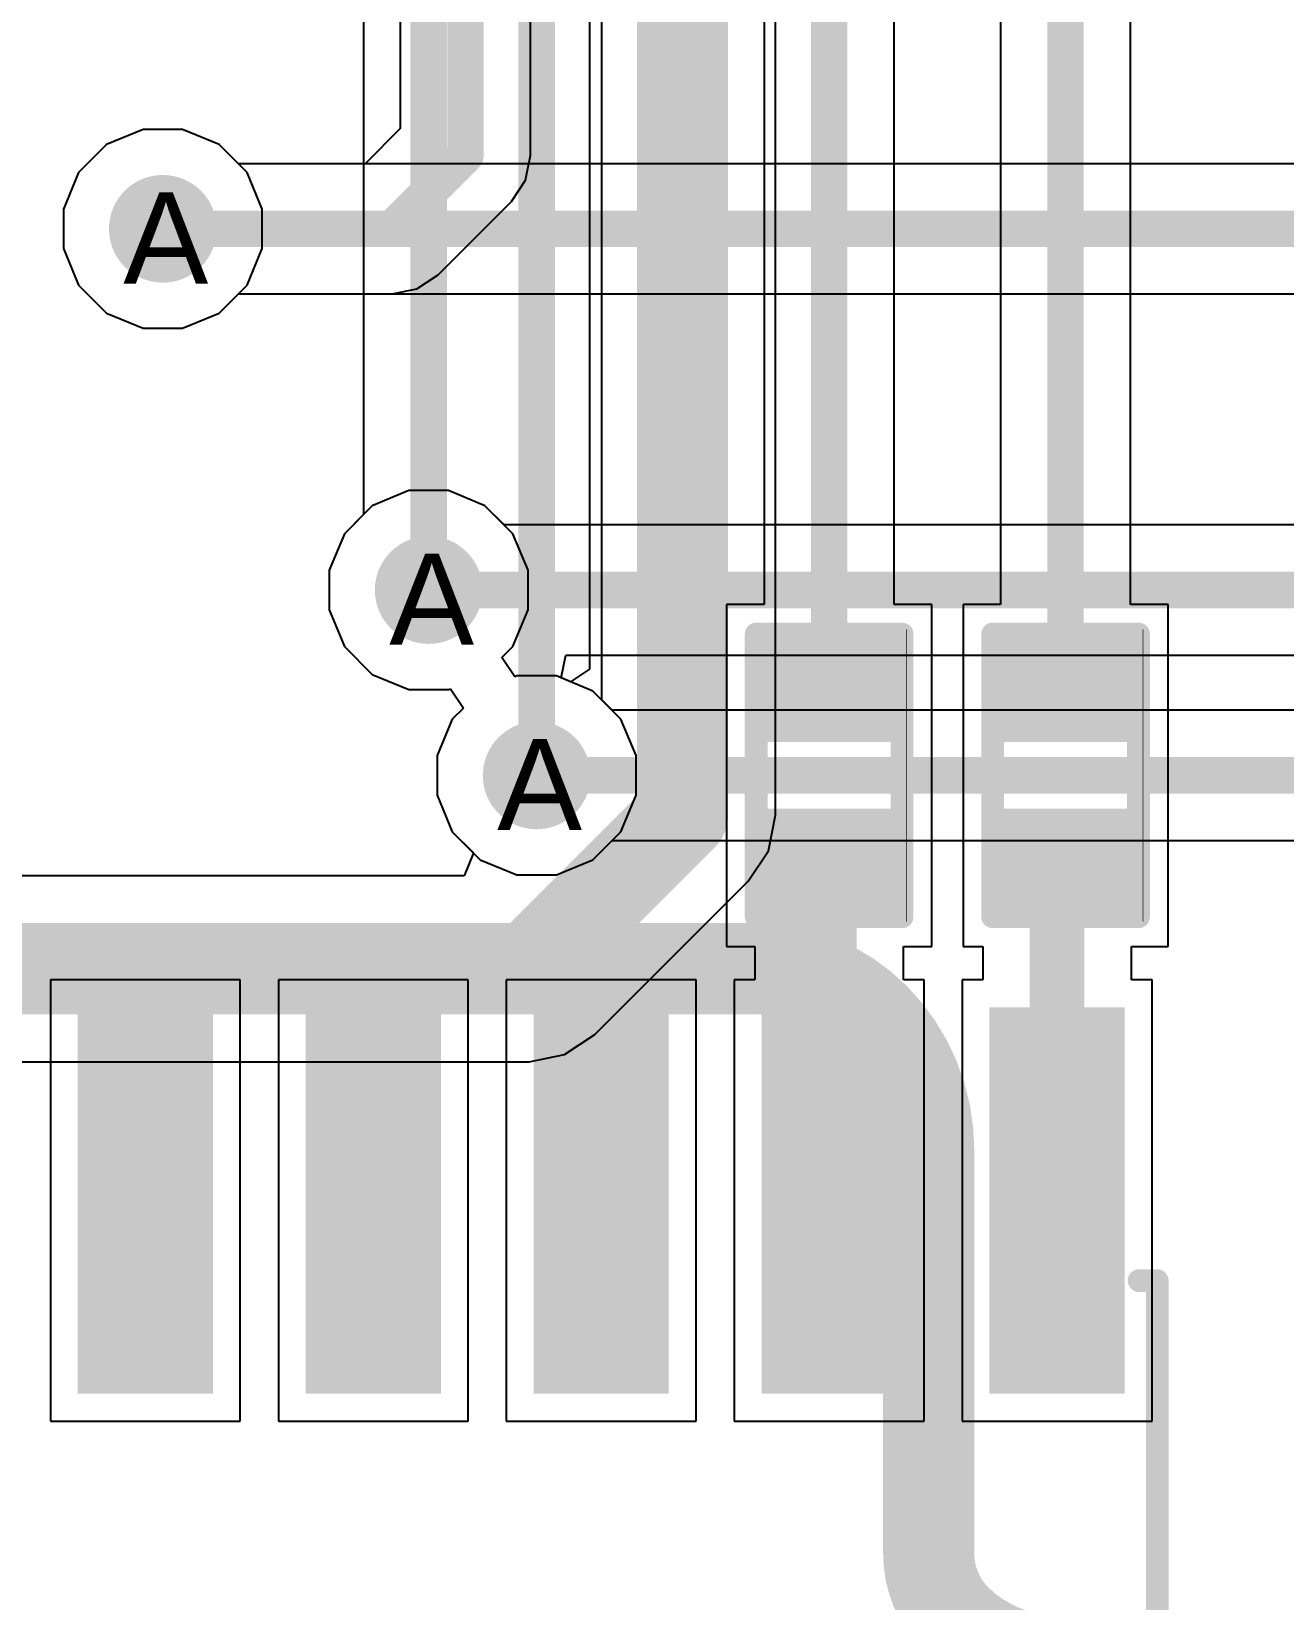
# Model space of a CAD drawing. Header units: inches. Extents: x 0 to 208, y 0 to 213.
# Drawn here: x 4.4742 to 4.7491, y 0.5521 to 0.8963 of the extents above; entities that cross this region are included whole.
import ezdxf

# ---------------------------------------------------------------- set-up
doc = ezdxf.new("R2010")
doc.units = ezdxf.units.IN
doc.header["$MEASUREMENT"] = 0
for name, color, linetype in [('Bottom Layer', 5, 'Continuous'), ('Drill Drawing', 1, 'Continuous'), ('L2_GND1', 16, 'Continuous'), ('L3_SIG1', 76, 'Continuous'), ('L4_PWR', 90, 'Continuous'), ('L5_GND2', 156, 'Continuous'), ('L6_SIG2', 130, 'Continuous'), ('L7_GND3', 216, 'Continuous'), ('Top Layer', 1, 'Continuous'), ('Top Overlay', 2, 'Continuous'), ('Top Paste', 8, 'Continuous'), ('Top Solder', 216, 'Continuous'), ('Via Holes', 16, 'Continuous')]:
    doc.layers.add(name, color=color, linetype=linetype)
doc.styles.add('Arial', font='', dxfattribs={"height": 0.2})
doc.styles.get('Arial').set_extended_font_data('Arial')

# ---------------------------------------------------------------- blocks, each defined once
blk = doc.blocks.new('SOIC_16_400')
at = {"layer": 'Top Layer'}
for points in [[(-0.13327, 0.18583), (-0.0565, 0.18583), (-0.0565, 0.16417), (-0.13327, 0.16417)], [(0.0565, 0.18583), (0.13327, 0.18583), (0.13327, 0.16417), (0.0565, 0.16417)], [(-0.13327, 0.13583), (-0.0565, 0.13583), (-0.0565, 0.11417), (-0.13327, 0.11417)], [(0.0565, 0.13583), (0.13327, 0.13583), (0.13327, 0.11417), (0.0565, 0.11417)], [(-0.13327, 0.08583), (-0.0565, 0.08583), (-0.0565, 0.06417), (-0.13327, 0.06417)], [(0.0565, 0.08583), (0.13327, 0.08583), (0.13327, 0.06417), (0.0565, 0.06417)], [(-0.13327, 0.03583), (-0.0565, 0.03583), (-0.0565, 0.01417), (-0.13327, 0.01417)], [(0.0565, 0.03583), (0.13327, 0.03583), (0.13327, 0.01417), (0.0565, 0.01417)], [(-0.13327, -0.01417), (-0.0565, -0.01417), (-0.0565, -0.03583), (-0.13327, -0.03583)], [(0.0565, -0.01417), (0.13327, -0.01417), (0.13327, -0.03583), (0.0565, -0.03583)], [(-0.13327, -0.06417), (-0.0565, -0.06417), (-0.0565, -0.08583), (-0.13327, -0.08583)], [(0.0565, -0.06417), (0.13327, -0.06417), (0.13327, -0.08583), (0.0565, -0.08583)], [(-0.13327, -0.11417), (-0.0565, -0.11417), (-0.0565, -0.13583), (-0.13327, -0.13583)], [(0.0565, -0.11417), (0.13327, -0.11417), (0.13327, -0.13583), (0.0565, -0.13583)], [(-0.13327, -0.16417), (-0.0565, -0.16417), (-0.0565, -0.18583), (-0.13327, -0.18583)], [(0.0565, -0.16417), (0.13327, -0.16417), (0.13327, -0.18583), (0.0565, -0.18583)]]:
    blk.add_hatch(color=1, dxfattribs=at).paths.add_polyline_path(points)
at = {"layer": 'Top Overlay'}
blk.add_hatch(color=2, dxfattribs=at).paths.add_polyline_path([(-0.05191, 0.16496), (-0.04091, 0.16496), (-0.04091, 0.18296), (-0.05191, 0.18296)])
at = {"layer": 'Top Paste'}
for points in [[(-0.13327, 0.18583), (-0.0565, 0.18583), (-0.0565, 0.16417), (-0.13327, 0.16417)], [(0.0565, 0.18583), (0.13327, 0.18583), (0.13327, 0.16417), (0.0565, 0.16417)], [(-0.13327, 0.13583), (-0.0565, 0.13583), (-0.0565, 0.11417), (-0.13327, 0.11417)], [(0.0565, 0.13583), (0.13327, 0.13583), (0.13327, 0.11417), (0.0565, 0.11417)], [(-0.13327, 0.08583), (-0.0565, 0.08583), (-0.0565, 0.06417), (-0.13327, 0.06417)], [(0.0565, 0.08583), (0.13327, 0.08583), (0.13327, 0.06417), (0.0565, 0.06417)], [(-0.13327, 0.03583), (-0.0565, 0.03583), (-0.0565, 0.01417), (-0.13327, 0.01417)], [(0.0565, 0.03583), (0.13327, 0.03583), (0.13327, 0.01417), (0.0565, 0.01417)], [(-0.13327, -0.01417), (-0.0565, -0.01417), (-0.0565, -0.03583), (-0.13327, -0.03583)], [(0.0565, -0.01417), (0.13327, -0.01417), (0.13327, -0.03583), (0.0565, -0.03583)], [(-0.13327, -0.06417), (-0.0565, -0.06417), (-0.0565, -0.08583), (-0.13327, -0.08583)], [(0.0565, -0.06417), (0.13327, -0.06417), (0.13327, -0.08583), (0.0565, -0.08583)], [(-0.13327, -0.11417), (-0.0565, -0.11417), (-0.0565, -0.13583), (-0.13327, -0.13583)], [(0.0565, -0.11417), (0.13327, -0.11417), (0.13327, -0.13583), (0.0565, -0.13583)], [(-0.13327, -0.16417), (-0.0565, -0.16417), (-0.0565, -0.18583), (-0.13327, -0.18583)], [(0.0565, -0.16417), (0.13327, -0.16417), (0.13327, -0.18583), (0.0565, -0.18583)]]:
    blk.add_hatch(color=8, dxfattribs=at).paths.add_polyline_path(points)
at = {"layer": 'Top Solder'}
for points in [[(-0.13727, 0.18983), (-0.0525, 0.18983), (-0.0525, 0.16017), (-0.13727, 0.16017)], [(0.0525, 0.18983), (0.13727, 0.18983), (0.13727, 0.16017), (0.0525, 0.16017)], [(-0.13727, 0.13983), (-0.0525, 0.13983), (-0.0525, 0.11017), (-0.13727, 0.11017)], [(0.0525, 0.13983), (0.13727, 0.13983), (0.13727, 0.11017), (0.0525, 0.11017)], [(-0.13727, 0.08983), (-0.0525, 0.08983), (-0.0525, 0.06017), (-0.13727, 0.06017)], [(0.0525, 0.08983), (0.13727, 0.08983), (0.13727, 0.06017), (0.0525, 0.06017)], [(-0.13727, 0.03983), (-0.0525, 0.03983), (-0.0525, 0.01017), (-0.13727, 0.01017)], [(0.0525, 0.03983), (0.13727, 0.03983), (0.13727, 0.01017), (0.0525, 0.01017)], [(-0.13727, -0.01017), (-0.0525, -0.01017), (-0.0525, -0.03983), (-0.13727, -0.03983)], [(0.0525, -0.01017), (0.13727, -0.01017), (0.13727, -0.03983), (0.0525, -0.03983)], [(-0.13727, -0.06017), (-0.0525, -0.06017), (-0.0525, -0.08983), (-0.13727, -0.08983)], [(0.0525, -0.06017), (0.13727, -0.06017), (0.13727, -0.08983), (0.0525, -0.08983)], [(-0.13727, -0.11017), (-0.0525, -0.11017), (-0.0525, -0.13983), (-0.13727, -0.13983)], [(0.0525, -0.11017), (0.13727, -0.11017), (0.13727, -0.13983), (0.0525, -0.13983)], [(-0.13727, -0.16017), (-0.0525, -0.16017), (-0.0525, -0.18983), (-0.13727, -0.18983)], [(0.0525, -0.16017), (0.13727, -0.16017), (0.13727, -0.18983), (0.0525, -0.18983)]]:
    blk.add_hatch(color=216, dxfattribs=at).paths.add_polyline_path(points)
at = {"layer": 'Top Overlay'}
for points in [[(-0.08188, 0.197, 0.005, 0.005, 0), (-0.08188, 0.193, 0.005, 0.005, 0)], [(-0.08188, 0.197, 0.005, 0.005, 0), (0.07712, 0.197, 0.005, 0.005, 0)], [(0.07731, 0.19694, 0.005, 0.005, 0), (0.07731, 0.193, 0.005, 0.005, 0)], [(-0.14588, 0.181, 0.00787, 0.00787, 0), (-0.14088, 0.176, 0.00787, 0.00787, 0)], [(-0.14588, 0.181, 0.00787, 0.00787, 0), (-0.14588, 0.171, 0.00787, 0.00787, 0)], [(-0.14088, 0.176, 0.00787, 0.00787, 0), (-0.14588, 0.171, 0.00787, 0.00787, 0)], [(-0.08188, -0.193, 0.005, 0.005, 0), (-0.08188, -0.197, 0.005, 0.005, 0)], [(0.07731, -0.193, 0.005, 0.005, 0), (0.07731, -0.19694, 0.005, 0.005, 0)], [(-0.08188, -0.197, 0.005, 0.005, 0), (0.07712, -0.197, 0.005, 0.005, 0)]]:
    blk.add_lwpolyline(points, format="xyseb", dxfattribs=at)
for points in [[(-0.08313, 0.197, 0.0025, 0.0025, 1), (-0.08063, 0.197, 0.0025, 0.0025, 1)], [(-0.08313, 0.197, 0.0025, 0.0025, 1), (-0.08063, 0.197, 0.0025, 0.0025, 1)], [(0.07587, 0.197, 0.0025, 0.0025, 1), (0.07837, 0.197, 0.0025, 0.0025, 1)], [(0.07606, 0.19694, 0.0025, 0.0025, 1), (0.07856, 0.19694, 0.0025, 0.0025, 1)], [(-0.08313, 0.193, 0.0025, 0.0025, 1), (-0.08063, 0.193, 0.0025, 0.0025, 1)], [(0.07606, 0.193, 0.0025, 0.0025, 1), (0.07856, 0.193, 0.0025, 0.0025, 1)], [(-0.14785, 0.181, 0.00394, 0.00394, 1), (-0.14391, 0.181, 0.00394, 0.00394, 1)], [(-0.14785, 0.181, 0.00394, 0.00394, 1), (-0.14391, 0.181, 0.00394, 0.00394, 1)], [(-0.14285, 0.176, 0.00394, 0.00394, 1), (-0.13891, 0.176, 0.00394, 0.00394, 1)], [(-0.14285, 0.176, 0.00394, 0.00394, 1), (-0.13891, 0.176, 0.00394, 0.00394, 1)], [(-0.14785, 0.171, 0.00394, 0.00394, 1), (-0.14391, 0.171, 0.00394, 0.00394, 1)], [(-0.14785, 0.171, 0.00394, 0.00394, 1), (-0.14391, 0.171, 0.00394, 0.00394, 1)], [(-0.08313, -0.193, 0.0025, 0.0025, 1), (-0.08063, -0.193, 0.0025, 0.0025, 1)], [(0.07606, -0.193, 0.0025, 0.0025, 1), (0.07856, -0.193, 0.0025, 0.0025, 1)], [(-0.08313, -0.197, 0.0025, 0.0025, 1), (-0.08063, -0.197, 0.0025, 0.0025, 1)], [(-0.08313, -0.197, 0.0025, 0.0025, 1), (-0.08063, -0.197, 0.0025, 0.0025, 1)], [(0.07587, -0.197, 0.0025, 0.0025, 1), (0.07837, -0.197, 0.0025, 0.0025, 1)], [(0.07606, -0.19694, 0.0025, 0.0025, 1), (0.07856, -0.19694, 0.0025, 0.0025, 1)]]:
    blk.add_lwpolyline(points, format="xyseb", close=True, dxfattribs=at)
blk = doc.blocks.new('RES_0402_488')
at = {"layer": 'Top Layer'}
for points in [[(-0.0275, -0.0125), (-0.0275, 0.0125), (-0.0095, 0.0125), (-0.0095, -0.0125)], [(0.0095, -0.0125), (0.0095, 0.0125), (0.0275, 0.0125), (0.0275, -0.0125)]]:
    blk.add_hatch(color=1, dxfattribs=at).paths.add_polyline_path(points)
at = {"layer": 'Top Paste'}
for points in [[(-0.0275, -0.0125), (-0.0275, 0.0125), (-0.0095, 0.0125), (-0.0095, -0.0125)], [(0.0095, -0.0125), (0.0095, 0.0125), (0.0275, 0.0125), (0.0275, -0.0125)]]:
    blk.add_hatch(color=8, dxfattribs=at).paths.add_polyline_path(points)
at = {"layer": 'Top Solder'}
for points in [[(-0.02966, -0.01467), (-0.02966, 0.01466), (-0.00733, 0.01466), (-0.00733, -0.01467)], [(0.00734, -0.01467), (0.00734, 0.01466), (0.02967, 0.01466), (0.02967, -0.01467)]]:
    blk.add_hatch(color=216, dxfattribs=at).paths.add_polyline_path(points)
at = {"layer": 'Top Overlay'}
for points in [[(-0.031, 0.016, 0.005, 0.005, 0), (0.031, 0.016, 0.005, 0.005, 0)], [(-0.031, 0.016, 0.005, 0.005, 0), (-0.031, -0.016, 0.005, 0.005, 0)], [(0.031, 0.016, 0.005, 0.005, 0), (0.031, -0.016, 0.005, 0.005, 0)], [(-0.031, -0.016, 0.005, 0.005, 0), (0.031, -0.016, 0.005, 0.005, 0)], [(-0.032, -0.017, 0.000127, 0.000127, 0), (0.032, -0.017, 0.000127, 0.000127, 0)]]:
    blk.add_lwpolyline(points, format="xyseb", dxfattribs=at)
for points in [[(-0.03225, 0.016, 0.0025, 0.0025, 1), (-0.02975, 0.016, 0.0025, 0.0025, 1)], [(-0.03225, 0.016, 0.0025, 0.0025, 1), (-0.02975, 0.016, 0.0025, 0.0025, 1)], [(0.02975, 0.016, 0.0025, 0.0025, 1), (0.03225, 0.016, 0.0025, 0.0025, 1)], [(0.02975, 0.016, 0.0025, 0.0025, 1), (0.03225, 0.016, 0.0025, 0.0025, 1)], [(-0.03225, -0.016, 0.0025, 0.0025, 1), (-0.02975, -0.016, 0.0025, 0.0025, 1)], [(-0.03225, -0.016, 0.0025, 0.0025, 1), (-0.02975, -0.016, 0.0025, 0.0025, 1)], [(0.02975, -0.016, 0.0025, 0.0025, 1), (0.03225, -0.016, 0.0025, 0.0025, 1)], [(0.02975, -0.016, 0.0025, 0.0025, 1), (0.03225, -0.016, 0.0025, 0.0025, 1)], [(-0.03203, -0.017, 0.0000635, 0.0000635, 1), (-0.03197, -0.017, 0.0000635, 0.0000635, 1)], [(0.03197, -0.017, 0.0000635, 0.0000635, 1), (0.03203, -0.017, 0.0000635, 0.0000635, 1)]]:
    blk.add_lwpolyline(points, format="xyseb", close=True, dxfattribs=at)
blk = doc.blocks.new('RES_0402_490')
at = {"layer": 'Top Layer'}
for points in [[(-0.0275, -0.0125), (-0.0275, 0.0125), (-0.0095, 0.0125), (-0.0095, -0.0125)], [(0.0095, -0.0125), (0.0095, 0.0125), (0.0275, 0.0125), (0.0275, -0.0125)]]:
    blk.add_hatch(color=1, dxfattribs=at).paths.add_polyline_path(points)
at = {"layer": 'Top Paste'}
for points in [[(-0.0275, -0.0125), (-0.0275, 0.0125), (-0.0095, 0.0125), (-0.0095, -0.0125)], [(0.0095, -0.0125), (0.0095, 0.0125), (0.0275, 0.0125), (0.0275, -0.0125)]]:
    blk.add_hatch(color=8, dxfattribs=at).paths.add_polyline_path(points)
at = {"layer": 'Top Solder'}
for points in [[(-0.02966, -0.01467), (-0.02966, 0.01467), (-0.00733, 0.01467), (-0.00733, -0.01467)], [(0.00734, -0.01467), (0.00734, 0.01467), (0.02967, 0.01467), (0.02967, -0.01467)]]:
    blk.add_hatch(color=216, dxfattribs=at).paths.add_polyline_path(points)
at = {"layer": 'Top Overlay'}
for points in [[(-0.031, 0.016, 0.005, 0.005, 0), (0.031, 0.016, 0.005, 0.005, 0)], [(-0.031, 0.016, 0.005, 0.005, 0), (-0.031, -0.016, 0.005, 0.005, 0)], [(0.031, 0.016, 0.005, 0.005, 0), (0.031, -0.016, 0.005, 0.005, 0)], [(-0.031, -0.016, 0.005, 0.005, 0), (0.031, -0.016, 0.005, 0.005, 0)], [(-0.032, -0.017, 0.000127, 0.000127, 0), (0.032, -0.017, 0.000127, 0.000127, 0)]]:
    blk.add_lwpolyline(points, format="xyseb", dxfattribs=at)
for points in [[(-0.03225, 0.016, 0.0025, 0.0025, 1), (-0.02975, 0.016, 0.0025, 0.0025, 1)], [(-0.03225, 0.016, 0.0025, 0.0025, 1), (-0.02975, 0.016, 0.0025, 0.0025, 1)], [(0.02975, 0.016, 0.0025, 0.0025, 1), (0.03225, 0.016, 0.0025, 0.0025, 1)], [(0.02975, 0.016, 0.0025, 0.0025, 1), (0.03225, 0.016, 0.0025, 0.0025, 1)], [(-0.03225, -0.016, 0.0025, 0.0025, 1), (-0.02975, -0.016, 0.0025, 0.0025, 1)], [(-0.03225, -0.016, 0.0025, 0.0025, 1), (-0.02975, -0.016, 0.0025, 0.0025, 1)], [(0.02975, -0.016, 0.0025, 0.0025, 1), (0.03225, -0.016, 0.0025, 0.0025, 1)], [(0.02975, -0.016, 0.0025, 0.0025, 1), (0.03225, -0.016, 0.0025, 0.0025, 1)], [(-0.03203, -0.017, 0.0000635, 0.0000635, 1), (-0.03197, -0.017, 0.0000635, 0.0000635, 1)], [(0.03197, -0.017, 0.0000635, 0.0000635, 1), (0.03203, -0.017, 0.0000635, 0.0000635, 1)]]:
    blk.add_lwpolyline(points, format="xyseb", close=True, dxfattribs=at)

msp = doc.modelspace()

# ---------------------------------------------------------------- hatches: boundary and pattern name
at = {"layer": 'Bottom Layer'}
h = msp.add_hatch(color=5, dxfattribs=at)
edge = h.paths.add_edge_path()
edge.add_arc((4.503, 0.853), 0.01181, 0, 360)
h = msp.add_hatch(color=5, dxfattribs=at)
edge = h.paths.add_edge_path()
edge.add_arc((4.56132, 0.77378), 0.01181, 0, 360)
h = msp.add_hatch(color=5, dxfattribs=at)
edge = h.paths.add_edge_path()
edge.add_arc((4.585, 0.73313), 0.01181, 0, 360)
at = {"layer": 'L2_GND1'}
h = msp.add_hatch(color=16, dxfattribs=at)
edge = h.paths.add_edge_path()
edge.add_arc((4.503, 0.853), 0.01181, 0, 360)
h = msp.add_hatch(color=16, dxfattribs=at)
edge = h.paths.add_edge_path()
edge.add_arc((4.56132, 0.77378), 0.01181, 0, 360)
h = msp.add_hatch(color=16, dxfattribs=at)
edge = h.paths.add_edge_path()
edge.add_arc((4.585, 0.73313), 0.01181, 0, 360)
at = {"layer": 'L3_SIG1'}
h = msp.add_hatch(color=76, dxfattribs=at)
edge = h.paths.add_edge_path()
edge.add_arc((4.503, 0.853), 0.01181, 0, 360)
h = msp.add_hatch(color=76, dxfattribs=at)
edge = h.paths.add_edge_path()
edge.add_arc((4.56132, 0.77378), 0.01181, 0, 360)
h = msp.add_hatch(color=76, dxfattribs=at)
edge = h.paths.add_edge_path()
edge.add_arc((4.585, 0.73313), 0.01181, 0, 360)
at = {"layer": 'L4_PWR'}
h = msp.add_hatch(color=90, dxfattribs=at)
edge = h.paths.add_edge_path()
edge.add_arc((4.503, 0.853), 0.01181, 0, 360)
h = msp.add_hatch(color=90, dxfattribs=at)
edge = h.paths.add_edge_path()
edge.add_arc((4.56132, 0.77378), 0.01181, 0, 360)
h = msp.add_hatch(color=90, dxfattribs=at)
edge = h.paths.add_edge_path()
edge.add_arc((4.585, 0.73313), 0.01181, 0, 360)
at = {"layer": 'L5_GND2'}
h = msp.add_hatch(color=156, dxfattribs=at)
edge = h.paths.add_edge_path()
edge.add_arc((4.503, 0.853), 0.01181, 0, 360)
h = msp.add_hatch(color=156, dxfattribs=at)
edge = h.paths.add_edge_path()
edge.add_arc((4.56132, 0.77378), 0.01181, 0, 360)
h = msp.add_hatch(color=156, dxfattribs=at)
edge = h.paths.add_edge_path()
edge.add_arc((4.585, 0.73313), 0.01181, 0, 360)
at = {"layer": 'L6_SIG2'}
h = msp.add_hatch(color=130, dxfattribs=at)
edge = h.paths.add_edge_path()
edge.add_arc((4.503, 0.853), 0.01181, 0, 360)
h = msp.add_hatch(color=130, dxfattribs=at)
edge = h.paths.add_edge_path()
edge.add_arc((4.56132, 0.77378), 0.01181, 0, 360)
h = msp.add_hatch(color=130, dxfattribs=at)
edge = h.paths.add_edge_path()
edge.add_arc((4.585, 0.73313), 0.01181, 0, 360)
at = {"layer": 'L7_GND3'}
h = msp.add_hatch(color=216, dxfattribs=at)
edge = h.paths.add_edge_path()
edge.add_arc((4.503, 0.853), 0.01181, 0, 360)
h = msp.add_hatch(color=216, dxfattribs=at)
edge = h.paths.add_edge_path()
edge.add_arc((4.56132, 0.77378), 0.01181, 0, 360)
h = msp.add_hatch(color=216, dxfattribs=at)
edge = h.paths.add_edge_path()
edge.add_arc((4.585, 0.73313), 0.01181, 0, 360)
at = {"layer": 'Top Layer'}
h = msp.add_hatch(color=1, dxfattribs=at)
edge = h.paths.add_edge_path()
edge.add_arc((4.503, 0.853), 0.01181, 0, 360)
h = msp.add_hatch(color=1, dxfattribs=at)
edge = h.paths.add_edge_path()
edge.add_arc((4.56132, 0.77378), 0.01181, 0, 360)
h = msp.add_hatch(color=1, dxfattribs=at)
edge = h.paths.add_edge_path()
edge.add_arc((4.585, 0.73313), 0.01181, 0, 360)
at = {"layer": 'Via Holes'}
h = msp.add_hatch(color=7, dxfattribs=at)
edge = h.paths.add_edge_path()
edge.add_arc((4.503, 0.853), 0.00591, 0, 360)
h = msp.add_hatch(color=7, dxfattribs=at)
edge = h.paths.add_edge_path()
edge.add_arc((4.56132, 0.77378), 0.00591, 0, 360)
h = msp.add_hatch(color=7, dxfattribs=at)
edge = h.paths.add_edge_path()
edge.add_arc((4.585, 0.73313), 0.00591, 0, 360)

# ---------------------------------------------------------------- linework, layer by layer
at = {"layer": 'Bottom Layer'}
for p, q in [((4.59661, 1.48005), (4.59661, 0.75643)), ((4.63739, 0.72439), (4.63739, 1.48005)), ((4.58365, 0.8691), (4.58365, 1.44762)), ((4.5551, 1.44171), (4.5551, 0.87501)), ((4.49866, 0.87481), (4.49065, 0.87149)), ((4.50734, 0.87481), (4.49866, 0.87481)), ((4.51535, 0.87149), (4.50734, 0.87481)), ((4.5551, 0.87501), (4.54736, 0.86727)), ((4.49065, 0.87149), (4.48451, 0.86535)), ((4.51957, 0.86727), (4.51535, 0.87149)), ((4.54736, 0.86727), (4.51957, 0.86727)), ((4.58256, 0.86364), (4.58365, 0.8691)), ((4.58365, 0.8691), (4.58365, 0.8691)), ((4.48451, 0.86535), (4.48119, 0.85734)), ((4.57947, 0.85901), (4.58256, 0.86364)), ((4.48119, 0.85734), (4.48119, 0.84866)), ((4.56337, 0.84291), (4.57947, 0.85901)), ((4.57947, 0.85901), (4.57947, 0.85901)), ((4.48119, 0.84866), (4.48451, 0.84065)), ((4.48451, 0.84065), (4.49065, 0.83451)), ((4.55328, 0.83873), (4.55874, 0.83981)), ((4.55874, 0.83981), (4.56337, 0.84291)), ((4.51535, 0.83451), (4.51957, 0.83873)), ((4.51957, 0.83873), (4.55328, 0.83873)), ((4.55328, 0.83873), (4.55328, 0.83873)), ((4.49065, 0.83451), (4.49866, 0.83119)), ((4.50734, 0.83119), (4.51535, 0.83451)), ((4.49866, 0.83119), (4.50734, 0.83119)), ((4.55698, 0.79559), (4.54896, 0.79227)), ((4.56566, 0.79559), (4.55698, 0.79559)), ((4.57367, 0.79227), (4.56566, 0.79559)), ((4.54896, 0.79227), (4.54283, 0.78614)), ((4.57981, 0.78614), (4.57367, 0.79227)), ((4.54283, 0.78614), (4.53951, 0.77812)), ((4.58313, 0.77812), (4.57981, 0.78614)), ((4.53951, 0.77812), (4.53951, 0.76944)), ((4.58313, 0.76944), (4.58313, 0.77812)), ((4.53951, 0.76944), (4.54283, 0.76143)), ((4.57981, 0.76143), (4.58313, 0.76944)), ((4.54283, 0.76143), (4.54896, 0.75529)), ((4.57739, 0.759), (4.57981, 0.76143)), ((4.58022, 0.75476), (4.57739, 0.759)), ((4.54896, 0.75529), (4.55698, 0.75197)), ((4.58066, 0.75495), (4.58022, 0.75476)), ((4.58934, 0.75495), (4.58066, 0.75495)), ((4.59245, 0.75366), (4.58934, 0.75495)), ((4.59661, 0.75643), (4.59245, 0.75366)), ((4.55698, 0.75197), (4.56566, 0.75197)), ((4.56566, 0.75197), (4.5661, 0.75215)), ((4.5661, 0.75215), (4.56893, 0.74791)), ((4.56893, 0.74791), (4.56651, 0.74549)), ((4.56651, 0.74549), (4.56319, 0.73747)), ((4.56319, 0.73747), (4.56319, 0.7288)), ((4.56319, 0.7288), (4.56651, 0.72078)), ((4.63584, 0.71658), (4.63739, 0.72439)), ((4.63739, 0.72439), (4.63739, 0.72439)), ((4.56651, 0.72078), (4.57117, 0.71612)), ((4.57117, 0.71612), (4.5691, 0.71112)), ((4.63142, 0.70997), (4.63584, 0.71658)), ((4.5691, 0.71112), (4.35694, 0.71112)), ((4.59776, 0.67631), (4.63142, 0.70997)), ((4.63142, 0.70997), (4.63142, 0.70997)), ((4.59114, 0.67189), (4.59776, 0.67631)), ((4.58334, 0.67033), (4.59114, 0.67189)), ((4.35694, 0.67033), (4.58334, 0.67033))]:
    msp.add_line(p, q, dxfattribs=at)
for points in [[(4.617, 0.72439, 0.02, 0.02, 0), (4.617, 1.48781, 0.02, 0.02, 0)], [(4.56938, 0.8691, 0.008, 0.008, 0), (4.56938, 1.44762, 0.008, 0.008, 0)], [(4.55328, 0.853, 0.008, 0.008, 0), (4.56938, 0.8691, 0.008, 0.008, 0)], [(4.503, 0.853, 0.008, 0.008, 0), (4.55328, 0.853, 0.008, 0.008, 0)], [(4.58334, 0.69073, 0.02, 0.02, 0), (4.617, 0.72439, 0.02, 0.02, 0)], [(4.34917, 0.69073, 0.02, 0.02, 0), (4.58334, 0.69073, 0.02, 0.02, 0)]]:
    msp.add_lwpolyline(points, format="xyseb", dxfattribs=at)
for points in [[(4.56738, 0.8691, 0.004, 0.004, 1), (4.57138, 0.8691, 0.004, 0.004, 1)], [(4.56738, 0.8691, 0.004, 0.004, 1), (4.57138, 0.8691, 0.004, 0.004, 1)], [(4.501, 0.853, 0.004, 0.004, 1), (4.505, 0.853, 0.004, 0.004, 1)], [(4.55128, 0.853, 0.004, 0.004, 1), (4.55528, 0.853, 0.004, 0.004, 1)], [(4.55128, 0.853, 0.004, 0.004, 1), (4.55528, 0.853, 0.004, 0.004, 1)], [(4.612, 0.72439, 0.01, 0.01, 1), (4.622, 0.72439, 0.01, 0.01, 1)], [(4.612, 0.72439, 0.01, 0.01, 1), (4.622, 0.72439, 0.01, 0.01, 1)], [(4.57834, 0.69073, 0.01, 0.01, 1), (4.58834, 0.69073, 0.01, 0.01, 1)], [(4.57834, 0.69073, 0.01, 0.01, 1), (4.58834, 0.69073, 0.01, 0.01, 1)]]:
    msp.add_lwpolyline(points, format="xyseb", close=True, dxfattribs=at)
at = {"layer": 'L2_GND1'}
for p, q in [((4.49866, 0.87481), (4.49065, 0.87149)), ((4.50734, 0.87481), (4.49866, 0.87481)), ((4.51535, 0.87149), (4.50734, 0.87481)), ((4.49065, 0.87149), (4.48451, 0.86535)), ((4.52149, 0.86535), (4.51535, 0.87149)), ((4.48451, 0.86535), (4.48119, 0.85734)), ((4.52481, 0.85734), (4.52149, 0.86535)), ((4.48119, 0.85734), (4.48119, 0.84866)), ((4.52481, 0.84866), (4.52481, 0.85734)), ((4.48119, 0.84866), (4.48451, 0.84065)), ((4.52149, 0.84065), (4.52481, 0.84866)), ((4.48451, 0.84065), (4.49065, 0.83451)), ((4.51535, 0.83451), (4.52149, 0.84065)), ((4.49065, 0.83451), (4.49866, 0.83119)), ((4.50734, 0.83119), (4.51535, 0.83451)), ((4.49866, 0.83119), (4.50734, 0.83119)), ((4.55698, 0.79559), (4.54896, 0.79227)), ((4.56566, 0.79559), (4.55698, 0.79559)), ((4.57367, 0.79227), (4.56566, 0.79559)), ((4.54896, 0.79227), (4.54283, 0.78614)), ((4.57981, 0.78614), (4.57367, 0.79227)), ((4.54283, 0.78614), (4.53951, 0.77812)), ((4.58313, 0.77812), (4.57981, 0.78614)), ((4.53951, 0.77812), (4.53951, 0.76944)), ((4.58313, 0.76944), (4.58313, 0.77812)), ((4.53951, 0.76944), (4.54283, 0.76143)), ((4.57981, 0.76143), (4.58313, 0.76944)), ((4.54283, 0.76143), (4.54896, 0.75529)), ((4.57739, 0.759), (4.57981, 0.76143)), ((4.58022, 0.75476), (4.57739, 0.759)), ((4.54896, 0.75529), (4.55698, 0.75197)), ((4.58066, 0.75495), (4.58022, 0.75476)), ((4.58934, 0.75495), (4.58066, 0.75495)), ((4.59735, 0.75162), (4.58934, 0.75495)), ((4.55698, 0.75197), (4.56566, 0.75197)), ((4.56566, 0.75197), (4.5661, 0.75215)), ((4.5661, 0.75215), (4.56893, 0.74791)), ((4.60349, 0.74549), (4.59735, 0.75162)), ((4.56893, 0.74791), (4.56651, 0.74549)), ((4.56651, 0.74549), (4.56319, 0.73747)), ((4.60681, 0.73747), (4.60349, 0.74549)), ((4.56319, 0.73747), (4.56319, 0.7288)), ((4.60681, 0.7288), (4.60681, 0.73747)), ((4.56319, 0.7288), (4.56651, 0.72078)), ((4.60349, 0.72078), (4.60681, 0.7288)), ((4.56651, 0.72078), (4.57264, 0.71464)), ((4.59735, 0.71464), (4.60349, 0.72078)), ((4.57264, 0.71464), (4.58066, 0.71132)), ((4.58934, 0.71132), (4.59735, 0.71464)), ((4.58066, 0.71132), (4.58934, 0.71132))]:
    msp.add_line(p, q, dxfattribs=at)
at = {"layer": 'L3_SIG1'}
for p, q in [((4.49866, 0.87481), (4.49065, 0.87149)), ((4.50734, 0.87481), (4.49866, 0.87481)), ((4.51535, 0.87149), (4.50734, 0.87481)), ((4.49065, 0.87149), (4.48451, 0.86535)), ((4.51957, 0.86727), (4.51535, 0.87149)), ((4.961, 0.86727), (4.51957, 0.86727)), ((4.48451, 0.86535), (4.48119, 0.85734)), ((4.48119, 0.85734), (4.48119, 0.84866)), ((4.48119, 0.84866), (4.48451, 0.84065)), ((4.48451, 0.84065), (4.49065, 0.83451)), ((4.51535, 0.83451), (4.51957, 0.83873)), ((4.51957, 0.83873), (4.95509, 0.83873)), ((4.49065, 0.83451), (4.49866, 0.83119)), ((4.50734, 0.83119), (4.51535, 0.83451)), ((4.49866, 0.83119), (4.50734, 0.83119)), ((4.55698, 0.79559), (4.54896, 0.79227)), ((4.56566, 0.79559), (4.55698, 0.79559)), ((4.57367, 0.79227), (4.56566, 0.79559)), ((4.54896, 0.79227), (4.54283, 0.78614)), ((4.57789, 0.78805), (4.57367, 0.79227)), ((4.54283, 0.78614), (4.53951, 0.77812)), ((4.8796, 0.78805), (4.57789, 0.78805)), ((4.53951, 0.77812), (4.53951, 0.76944)), ((4.53951, 0.76944), (4.54283, 0.76143)), ((4.54283, 0.76143), (4.54896, 0.75529)), ((4.5904, 0.75451), (4.59139, 0.75951)), ((4.59139, 0.75951), (4.87369, 0.75951)), ((4.54896, 0.75529), (4.55698, 0.75197)), ((4.59735, 0.75162), (4.5904, 0.75451)), ((4.55698, 0.75197), (4.56566, 0.75197)), ((4.56566, 0.75197), (4.5661, 0.75215)), ((4.5661, 0.75215), (4.56893, 0.74791)), ((4.60157, 0.74741), (4.59735, 0.75162)), ((4.56893, 0.74791), (4.56651, 0.74549)), ((4.8379, 0.74741), (4.60157, 0.74741)), ((4.56651, 0.74549), (4.56319, 0.73747)), ((4.56319, 0.73747), (4.56319, 0.7288)), ((4.56319, 0.7288), (4.56651, 0.72078)), ((4.56651, 0.72078), (4.57264, 0.71464)), ((4.59735, 0.71464), (4.60157, 0.71886)), ((4.60157, 0.71886), (4.83198, 0.71886)), ((4.57264, 0.71464), (4.58066, 0.71132)), ((4.58934, 0.71132), (4.59735, 0.71464)), ((4.58066, 0.71132), (4.58934, 0.71132))]:
    msp.add_line(p, q, dxfattribs=at)
for points in [[(4.503, 0.853, 0.008, 0.008, 0), (4.961, 0.853, 0.008, 0.008, 0)], [(4.56132, 0.77378, 0.008, 0.008, 0), (4.8796, 0.77378, 0.008, 0.008, 0)], [(4.585, 0.73313, 0.008, 0.008, 0), (4.8379, 0.73313, 0.008, 0.008, 0)]]:
    msp.add_lwpolyline(points, format="xyseb", dxfattribs=at)
for points in [[(4.501, 0.853, 0.004, 0.004, 1), (4.505, 0.853, 0.004, 0.004, 1)], [(4.55932, 0.77378, 0.004, 0.004, 1), (4.56332, 0.77378, 0.004, 0.004, 1)], [(4.583, 0.73313, 0.004, 0.004, 1), (4.587, 0.73313, 0.004, 0.004, 1)]]:
    msp.add_lwpolyline(points, format="xyseb", close=True, dxfattribs=at)
at = {"layer": 'L4_PWR'}
for p, q in [((4.49866, 0.87481), (4.49065, 0.87149)), ((4.50734, 0.87481), (4.49866, 0.87481)), ((4.51535, 0.87149), (4.50734, 0.87481)), ((4.49065, 0.87149), (4.48451, 0.86535)), ((4.52149, 0.86535), (4.51535, 0.87149)), ((4.48451, 0.86535), (4.48119, 0.85734)), ((4.52481, 0.85734), (4.52149, 0.86535)), ((4.48119, 0.85734), (4.48119, 0.84866)), ((4.52481, 0.84866), (4.52481, 0.85734)), ((4.48119, 0.84866), (4.48451, 0.84065)), ((4.52149, 0.84065), (4.52481, 0.84866)), ((4.48451, 0.84065), (4.49065, 0.83451)), ((4.51535, 0.83451), (4.52149, 0.84065)), ((4.49065, 0.83451), (4.49866, 0.83119)), ((4.50734, 0.83119), (4.51535, 0.83451)), ((4.49866, 0.83119), (4.50734, 0.83119)), ((4.55698, 0.79559), (4.54896, 0.79227)), ((4.56566, 0.79559), (4.55698, 0.79559)), ((4.57367, 0.79227), (4.56566, 0.79559)), ((4.54896, 0.79227), (4.54283, 0.78614)), ((4.57981, 0.78614), (4.57367, 0.79227)), ((4.54283, 0.78614), (4.53951, 0.77812)), ((4.58313, 0.77812), (4.57981, 0.78614)), ((4.53951, 0.77812), (4.53951, 0.76944)), ((4.58313, 0.76944), (4.58313, 0.77812)), ((4.53951, 0.76944), (4.54283, 0.76143)), ((4.57981, 0.76143), (4.58313, 0.76944)), ((4.54283, 0.76143), (4.54896, 0.75529)), ((4.57739, 0.759), (4.57981, 0.76143)), ((4.58022, 0.75476), (4.57739, 0.759)), ((4.54896, 0.75529), (4.55698, 0.75197)), ((4.58066, 0.75495), (4.58022, 0.75476)), ((4.58934, 0.75495), (4.58066, 0.75495)), ((4.59735, 0.75162), (4.58934, 0.75495)), ((4.55698, 0.75197), (4.56566, 0.75197)), ((4.56566, 0.75197), (4.5661, 0.75215)), ((4.5661, 0.75215), (4.56893, 0.74791)), ((4.60349, 0.74549), (4.59735, 0.75162)), ((4.56893, 0.74791), (4.56651, 0.74549)), ((4.56651, 0.74549), (4.56319, 0.73747)), ((4.60681, 0.73747), (4.60349, 0.74549)), ((4.56319, 0.73747), (4.56319, 0.7288)), ((4.60681, 0.7288), (4.60681, 0.73747)), ((4.56319, 0.7288), (4.56651, 0.72078)), ((4.60349, 0.72078), (4.60681, 0.7288)), ((4.56651, 0.72078), (4.57264, 0.71464)), ((4.59735, 0.71464), (4.60349, 0.72078)), ((4.57264, 0.71464), (4.58066, 0.71132)), ((4.58934, 0.71132), (4.59735, 0.71464)), ((4.58066, 0.71132), (4.58934, 0.71132))]:
    msp.add_line(p, q, dxfattribs=at)
for points in [[(4.34917, 0.69073, 0.02, 0.02, 0), (4.63311, 0.69073, 0.02, 0.02, 0)], [(4.63311, 0.69073, 0.02, 0.02, -0.198912), (4.659, 0.68, 0.02, 0.02, 0)], [(4.659, 0.68, 0.02, 0.02, -0.198912), (4.671, 0.65103, 0.02, 0.02, 0)], [(4.671, 0.56249, 0.02, 0.02, 0), (4.671, 0.65103, 0.02, 0.02, 0)], [(4.677, 0.548, 0.02, 0.02, -0.198912), (4.671, 0.56249, 0.02, 0.02, 0)], [(4.69848, 0.5391, 0.02, 0.02, -0.198912), (4.677, 0.548, 0.02, 0.02, 0)]]:
    msp.add_lwpolyline(points, format="xyseb", dxfattribs=at)
for points in [[(4.62811, 0.69073, 0.01, 0.01, 1), (4.63811, 0.69073, 0.01, 0.01, 1)], [(4.62811, 0.69073, 0.01, 0.01, 1), (4.63811, 0.69073, 0.01, 0.01, 1)], [(4.654, 0.68, 0.01, 0.01, 1), (4.664, 0.68, 0.01, 0.01, 1)], [(4.654, 0.68, 0.01, 0.01, 1), (4.664, 0.68, 0.01, 0.01, 1)], [(4.666, 0.65103, 0.01, 0.01, 1), (4.676, 0.65103, 0.01, 0.01, 1)], [(4.666, 0.65103, 0.01, 0.01, 1), (4.676, 0.65103, 0.01, 0.01, 1)], [(4.666, 0.56249, 0.01, 0.01, 1), (4.676, 0.56249, 0.01, 0.01, 1)], [(4.666, 0.56249, 0.01, 0.01, 1), (4.676, 0.56249, 0.01, 0.01, 1)], [(4.672, 0.548, 0.01, 0.01, 1), (4.682, 0.548, 0.01, 0.01, 1)], [(4.672, 0.548, 0.01, 0.01, 1), (4.682, 0.548, 0.01, 0.01, 1)]]:
    msp.add_lwpolyline(points, format="xyseb", close=True, dxfattribs=at)
at = {"layer": 'L5_GND2'}
for p, q in [((4.49866, 0.87481), (4.49065, 0.87149)), ((4.50734, 0.87481), (4.49866, 0.87481)), ((4.51535, 0.87149), (4.50734, 0.87481)), ((4.49065, 0.87149), (4.48451, 0.86535)), ((4.52149, 0.86535), (4.51535, 0.87149)), ((4.48451, 0.86535), (4.48119, 0.85734)), ((4.52481, 0.85734), (4.52149, 0.86535)), ((4.48119, 0.85734), (4.48119, 0.84866)), ((4.52481, 0.84866), (4.52481, 0.85734)), ((4.48119, 0.84866), (4.48451, 0.84065)), ((4.52149, 0.84065), (4.52481, 0.84866)), ((4.48451, 0.84065), (4.49065, 0.83451)), ((4.51535, 0.83451), (4.52149, 0.84065)), ((4.49065, 0.83451), (4.49866, 0.83119)), ((4.50734, 0.83119), (4.51535, 0.83451)), ((4.49866, 0.83119), (4.50734, 0.83119)), ((4.55698, 0.79559), (4.54896, 0.79227)), ((4.56566, 0.79559), (4.55698, 0.79559)), ((4.57367, 0.79227), (4.56566, 0.79559)), ((4.54896, 0.79227), (4.54283, 0.78614)), ((4.57981, 0.78614), (4.57367, 0.79227)), ((4.54283, 0.78614), (4.53951, 0.77812)), ((4.58313, 0.77812), (4.57981, 0.78614)), ((4.53951, 0.77812), (4.53951, 0.76944)), ((4.58313, 0.76944), (4.58313, 0.77812)), ((4.53951, 0.76944), (4.54283, 0.76143)), ((4.57981, 0.76143), (4.58313, 0.76944)), ((4.54283, 0.76143), (4.54896, 0.75529)), ((4.57739, 0.759), (4.57981, 0.76143)), ((4.58022, 0.75476), (4.57739, 0.759)), ((4.54896, 0.75529), (4.55698, 0.75197)), ((4.58066, 0.75495), (4.58022, 0.75476)), ((4.58934, 0.75495), (4.58066, 0.75495)), ((4.59735, 0.75162), (4.58934, 0.75495)), ((4.55698, 0.75197), (4.56566, 0.75197)), ((4.56566, 0.75197), (4.5661, 0.75215)), ((4.5661, 0.75215), (4.56893, 0.74791)), ((4.60349, 0.74549), (4.59735, 0.75162)), ((4.56893, 0.74791), (4.56651, 0.74549)), ((4.56651, 0.74549), (4.56319, 0.73747)), ((4.60681, 0.73747), (4.60349, 0.74549)), ((4.56319, 0.73747), (4.56319, 0.7288)), ((4.60681, 0.7288), (4.60681, 0.73747)), ((4.56319, 0.7288), (4.56651, 0.72078)), ((4.60349, 0.72078), (4.60681, 0.7288)), ((4.56651, 0.72078), (4.57264, 0.71464)), ((4.59735, 0.71464), (4.60349, 0.72078)), ((4.57264, 0.71464), (4.58066, 0.71132)), ((4.58934, 0.71132), (4.59735, 0.71464)), ((4.58066, 0.71132), (4.58934, 0.71132))]:
    msp.add_line(p, q, dxfattribs=at)
at = {"layer": 'L6_SIG2'}
for p, q in [((4.49866, 0.87481), (4.49065, 0.87149)), ((4.50734, 0.87481), (4.49866, 0.87481)), ((4.51535, 0.87149), (4.50734, 0.87481)), ((4.49065, 0.87149), (4.48451, 0.86535)), ((4.52149, 0.86535), (4.51535, 0.87149)), ((4.48451, 0.86535), (4.48119, 0.85734)), ((4.52481, 0.85734), (4.52149, 0.86535)), ((4.48119, 0.85734), (4.48119, 0.84866)), ((4.52481, 0.84866), (4.52481, 0.85734)), ((4.48119, 0.84866), (4.48451, 0.84065)), ((4.52149, 0.84065), (4.52481, 0.84866)), ((4.48451, 0.84065), (4.49065, 0.83451)), ((4.51535, 0.83451), (4.52149, 0.84065)), ((4.49065, 0.83451), (4.49866, 0.83119)), ((4.50734, 0.83119), (4.51535, 0.83451)), ((4.49866, 0.83119), (4.50734, 0.83119)), ((4.55698, 0.79559), (4.54896, 0.79227)), ((4.56566, 0.79559), (4.55698, 0.79559)), ((4.57367, 0.79227), (4.56566, 0.79559)), ((4.54896, 0.79227), (4.54283, 0.78614)), ((4.57981, 0.78614), (4.57367, 0.79227)), ((4.54283, 0.78614), (4.53951, 0.77812)), ((4.58313, 0.77812), (4.57981, 0.78614)), ((4.53951, 0.77812), (4.53951, 0.76944)), ((4.58313, 0.76944), (4.58313, 0.77812)), ((4.53951, 0.76944), (4.54283, 0.76143)), ((4.57981, 0.76143), (4.58313, 0.76944)), ((4.54283, 0.76143), (4.54896, 0.75529)), ((4.57739, 0.759), (4.57981, 0.76143)), ((4.58022, 0.75476), (4.57739, 0.759)), ((4.54896, 0.75529), (4.55698, 0.75197)), ((4.58066, 0.75495), (4.58022, 0.75476)), ((4.58934, 0.75495), (4.58066, 0.75495)), ((4.59735, 0.75162), (4.58934, 0.75495)), ((4.55698, 0.75197), (4.56566, 0.75197)), ((4.56566, 0.75197), (4.5661, 0.75215)), ((4.5661, 0.75215), (4.56893, 0.74791)), ((4.60349, 0.74549), (4.59735, 0.75162)), ((4.56893, 0.74791), (4.56651, 0.74549)), ((4.56651, 0.74549), (4.56319, 0.73747)), ((4.60681, 0.73747), (4.60349, 0.74549)), ((4.56319, 0.73747), (4.56319, 0.7288)), ((4.60681, 0.7288), (4.60681, 0.73747)), ((4.56319, 0.7288), (4.56651, 0.72078)), ((4.60349, 0.72078), (4.60681, 0.7288)), ((4.56651, 0.72078), (4.57264, 0.71464)), ((4.59735, 0.71464), (4.60349, 0.72078)), ((4.57264, 0.71464), (4.58066, 0.71132)), ((4.58934, 0.71132), (4.59735, 0.71464)), ((4.58066, 0.71132), (4.58934, 0.71132))]:
    msp.add_line(p, q, dxfattribs=at)
at = {"layer": 'L7_GND3'}
for p, q in [((4.49866, 0.87481), (4.49065, 0.87149)), ((4.50734, 0.87481), (4.49866, 0.87481)), ((4.51535, 0.87149), (4.50734, 0.87481)), ((4.49065, 0.87149), (4.48451, 0.86535)), ((4.52149, 0.86535), (4.51535, 0.87149)), ((4.48451, 0.86535), (4.48119, 0.85734)), ((4.52481, 0.85734), (4.52149, 0.86535)), ((4.48119, 0.85734), (4.48119, 0.84866)), ((4.52481, 0.84866), (4.52481, 0.85734)), ((4.48119, 0.84866), (4.48451, 0.84065)), ((4.52149, 0.84065), (4.52481, 0.84866)), ((4.48451, 0.84065), (4.49065, 0.83451)), ((4.51535, 0.83451), (4.52149, 0.84065)), ((4.49065, 0.83451), (4.49866, 0.83119)), ((4.50734, 0.83119), (4.51535, 0.83451)), ((4.49866, 0.83119), (4.50734, 0.83119)), ((4.55698, 0.79559), (4.54896, 0.79227)), ((4.56566, 0.79559), (4.55698, 0.79559)), ((4.57367, 0.79227), (4.56566, 0.79559)), ((4.54896, 0.79227), (4.54283, 0.78614)), ((4.57981, 0.78614), (4.57367, 0.79227)), ((4.54283, 0.78614), (4.53951, 0.77812)), ((4.58313, 0.77812), (4.57981, 0.78614)), ((4.53951, 0.77812), (4.53951, 0.76944)), ((4.58313, 0.76944), (4.58313, 0.77812)), ((4.53951, 0.76944), (4.54283, 0.76143)), ((4.57981, 0.76143), (4.58313, 0.76944)), ((4.54283, 0.76143), (4.54896, 0.75529)), ((4.57739, 0.759), (4.57981, 0.76143)), ((4.58022, 0.75476), (4.57739, 0.759)), ((4.54896, 0.75529), (4.55698, 0.75197)), ((4.58066, 0.75495), (4.58022, 0.75476)), ((4.58934, 0.75495), (4.58066, 0.75495)), ((4.59735, 0.75162), (4.58934, 0.75495)), ((4.55698, 0.75197), (4.56566, 0.75197)), ((4.56566, 0.75197), (4.5661, 0.75215)), ((4.5661, 0.75215), (4.56893, 0.74791)), ((4.60349, 0.74549), (4.59735, 0.75162)), ((4.56893, 0.74791), (4.56651, 0.74549)), ((4.56651, 0.74549), (4.56319, 0.73747)), ((4.60681, 0.73747), (4.60349, 0.74549)), ((4.56319, 0.73747), (4.56319, 0.7288)), ((4.60681, 0.7288), (4.60681, 0.73747)), ((4.56319, 0.7288), (4.56651, 0.72078)), ((4.60349, 0.72078), (4.60681, 0.7288)), ((4.56651, 0.72078), (4.57264, 0.71464)), ((4.59735, 0.71464), (4.60349, 0.72078)), ((4.57264, 0.71464), (4.58066, 0.71132)), ((4.58934, 0.71132), (4.59735, 0.71464)), ((4.58066, 0.71132), (4.58934, 0.71132))]:
    msp.add_line(p, q, dxfattribs=at)
at = {"layer": 'Top Layer'}
for p, q in [((4.66345, 0.77063), (4.66345, 1.24083)), ((4.7153, 0.77063), (4.7153, 1.23897)), ((4.6349, 1.23491), (4.6349, 0.77063)), ((4.68676, 1.23306), (4.68676, 0.77063)), ((4.59927, 0.74971), (4.59927, 1.1983)), ((4.54705, 1.19123), (4.54705, 0.79035)), ((4.49866, 0.87481), (4.49065, 0.87149)), ((4.50734, 0.87481), (4.49866, 0.87481)), ((4.51535, 0.87149), (4.50734, 0.87481)), ((4.49065, 0.87149), (4.48451, 0.86535)), ((4.52149, 0.86535), (4.51535, 0.87149)), ((4.48451, 0.86535), (4.48119, 0.85734)), ((4.52481, 0.85734), (4.52149, 0.86535)), ((4.48119, 0.85734), (4.48119, 0.84866)), ((4.52481, 0.84866), (4.52481, 0.85734)), ((4.48119, 0.84866), (4.48451, 0.84065)), ((4.52149, 0.84065), (4.52481, 0.84866)), ((4.48451, 0.84065), (4.49065, 0.83451)), ((4.51535, 0.83451), (4.52149, 0.84065)), ((4.49065, 0.83451), (4.49866, 0.83119)), ((4.50734, 0.83119), (4.51535, 0.83451)), ((4.49866, 0.83119), (4.50734, 0.83119)), ((4.54705, 0.79035), (4.54283, 0.78614)), ((4.54283, 0.78614), (4.53951, 0.77812)), ((4.53951, 0.77812), (4.53951, 0.76944)), ((4.53951, 0.76944), (4.54283, 0.76143)), ((4.6349, 0.77063), (4.62667, 0.77063)), ((4.62667, 0.77063), (4.62667, 0.73263)), ((4.67167, 0.77063), (4.66345, 0.77063)), ((4.67167, 0.73263), (4.67167, 0.77063)), ((4.68676, 0.77063), (4.67853, 0.77063)), ((4.67853, 0.77063), (4.67853, 0.73263)), ((4.72353, 0.77063), (4.7153, 0.77063)), ((4.72353, 0.73263), (4.72353, 0.77063)), ((4.54283, 0.76143), (4.54896, 0.75529)), ((4.54896, 0.75529), (4.55698, 0.75197)), ((4.55698, 0.75197), (4.56566, 0.75197)), ((4.56566, 0.75197), (4.5661, 0.75215)), ((4.5661, 0.75215), (4.56893, 0.74791)), ((4.56893, 0.74791), (4.56651, 0.74549)), ((4.60349, 0.74549), (4.59927, 0.74971)), ((4.56651, 0.74549), (4.56319, 0.73747)), ((4.60681, 0.73747), (4.60349, 0.74549)), ((4.56319, 0.73747), (4.56319, 0.7288)), ((4.60681, 0.7288), (4.60681, 0.73747)), ((4.62667, 0.73263), (4.62667, 0.69563)), ((4.67167, 0.69563), (4.67167, 0.73263)), ((4.67853, 0.73263), (4.67853, 0.69563)), ((4.72353, 0.69563), (4.72353, 0.73263)), ((4.56319, 0.7288), (4.56651, 0.72078)), ((4.60349, 0.72078), (4.60681, 0.7288)), ((4.56651, 0.72078), (4.57264, 0.71464)), ((4.59735, 0.71464), (4.60349, 0.72078)), ((4.57264, 0.71464), (4.58066, 0.71132)), ((4.58934, 0.71132), (4.59735, 0.71464)), ((4.58066, 0.71132), (4.58934, 0.71132)), ((4.62667, 0.69563), (4.63286, 0.69563)), ((4.63286, 0.69563), (4.63286, 0.68828)), ((4.66549, 0.68828), (4.66549, 0.69563)), ((4.66549, 0.69563), (4.67167, 0.69563)), ((4.67853, 0.69563), (4.68286, 0.69563)), ((4.68286, 0.69563), (4.68286, 0.68828)), ((4.71549, 0.68828), (4.71549, 0.69563)), ((4.71549, 0.69563), (4.72353, 0.69563)), ((4.52, 0.68828), (4.47835, 0.68828)), ((4.47835, 0.68828), (4.47835, 0.59151)), ((4.52, 0.59151), (4.52, 0.68828)), ((4.57, 0.68828), (4.52835, 0.68828)), ((4.52835, 0.68828), (4.52835, 0.59151)), ((4.57, 0.59151), (4.57, 0.68828)), ((4.62, 0.68828), (4.57835, 0.68828)), ((4.57835, 0.68828), (4.57835, 0.59151)), ((4.62, 0.59151), (4.62, 0.68828)), ((4.63286, 0.68828), (4.62835, 0.68828)), ((4.62835, 0.68828), (4.62835, 0.59151)), ((4.67, 0.68828), (4.66549, 0.68828)), ((4.67, 0.59151), (4.67, 0.68828)), ((4.68286, 0.68828), (4.67835, 0.68828)), ((4.67835, 0.68828), (4.67835, 0.59151)), ((4.72, 0.68828), (4.71549, 0.68828)), ((4.72, 0.59151), (4.72, 0.68828)), ((4.47835, 0.59151), (4.52, 0.59151)), ((4.52835, 0.59151), (4.57, 0.59151)), ((4.57835, 0.59151), (4.62, 0.59151)), ((4.62835, 0.59151), (4.67, 0.59151)), ((4.67835, 0.59151), (4.72, 0.59151))]:
    msp.add_line(p, q, dxfattribs=at)
for points in [[(4.64917, 0.75163, 0.008, 0.008, 0), (4.64917, 1.24083, 0.008, 0.008, 0)], [(4.70103, 0.75163, 0.008, 0.008, 0), (4.70103, 1.23897, 0.008, 0.008, 0)], [(4.56132, 0.77378, 0.008, 0.008, 0), (4.56132, 1.19714, 0.008, 0.008, 0)], [(4.585, 0.73313, 0.008, 0.008, 0), (4.585, 1.1983, 0.008, 0.008, 0)], [(4.64917, 0.6399, 0.012, 0.012, 0), (4.64917, 0.71463, 0.012, 0.012, 0)], [(4.69917, 0.71015, 0.012, 0.012, -0.198912), (4.70103, 0.71463, 0.012, 0.012, 0)], [(4.69917, 0.71015, 0.012, 0.012, -0.198912), (4.70103, 0.71463, 0.012, 0.012, 0)], [(4.69917, 0.71015, 0.012, 0.012, -0.198912), (4.70103, 0.71463, 0.012, 0.012, 0)], [(4.69917, 0.71015, 0.012, 0.012, -0.198912), (4.70103, 0.71463, 0.012, 0.012, 0)], [(4.69917, 0.6399, 0.012, 0.012, 0), (4.69917, 0.71015, 0.012, 0.012, 0)]]:
    msp.add_lwpolyline(points, format="xyseb", dxfattribs=at)
for points in [[(4.55932, 0.77378, 0.004, 0.004, 1), (4.56332, 0.77378, 0.004, 0.004, 1)], [(4.64717, 0.75163, 0.004, 0.004, 1), (4.65117, 0.75163, 0.004, 0.004, 1)], [(4.69903, 0.75163, 0.004, 0.004, 1), (4.70303, 0.75163, 0.004, 0.004, 1)], [(4.583, 0.73313, 0.004, 0.004, 1), (4.587, 0.73313, 0.004, 0.004, 1)], [(4.64617, 0.71463, 0.006, 0.006, 1), (4.65217, 0.71463, 0.006, 0.006, 1)], [(4.69803, 0.71463, 0.006, 0.006, 1), (4.70403, 0.71463, 0.006, 0.006, 1)], [(4.69803, 0.71463, 0.006, 0.006, 1), (4.70403, 0.71463, 0.006, 0.006, 1)], [(4.69803, 0.71463, 0.006, 0.006, 1), (4.70403, 0.71463, 0.006, 0.006, 1)], [(4.69803, 0.71463, 0.006, 0.006, 1), (4.70403, 0.71463, 0.006, 0.006, 1)], [(4.69617, 0.71015, 0.006, 0.006, 1), (4.70217, 0.71015, 0.006, 0.006, 1)], [(4.69617, 0.71015, 0.006, 0.006, 1), (4.70217, 0.71015, 0.006, 0.006, 1)], [(4.69617, 0.71015, 0.006, 0.006, 1), (4.70217, 0.71015, 0.006, 0.006, 1)], [(4.69617, 0.71015, 0.006, 0.006, 1), (4.70217, 0.71015, 0.006, 0.006, 1)], [(4.69617, 0.71015, 0.006, 0.006, 1), (4.70217, 0.71015, 0.006, 0.006, 1)], [(4.64617, 0.6399, 0.006, 0.006, 1), (4.65217, 0.6399, 0.006, 0.006, 1)], [(4.69617, 0.6399, 0.006, 0.006, 1), (4.70217, 0.6399, 0.006, 0.006, 1)]]:
    msp.add_lwpolyline(points, format="xyseb", close=True, dxfattribs=at)

# ---------------------------------------------------------------- block references
at = {"rotation": 90}
for name, p in [('RES_0402_488', (4.64917, 0.73313)), ('RES_0402_490', (4.70103, 0.73313)), ('SOIC_16_400', (4.52417, 0.54502))]:
    msp.add_blockref(name, p, dxfattribs=at)

# ---------------------------------------------------------------- texts
at = {"layer": 'Drill Drawing', "style": 'Arial'}
for p in [(4.49434, 0.841), (4.55266, 0.76178), (4.57634, 0.72114)]:
    msp.add_text('A', height=0.02, dxfattribs=at).set_placement(p)

doc.saveas('drawing.dxf')
